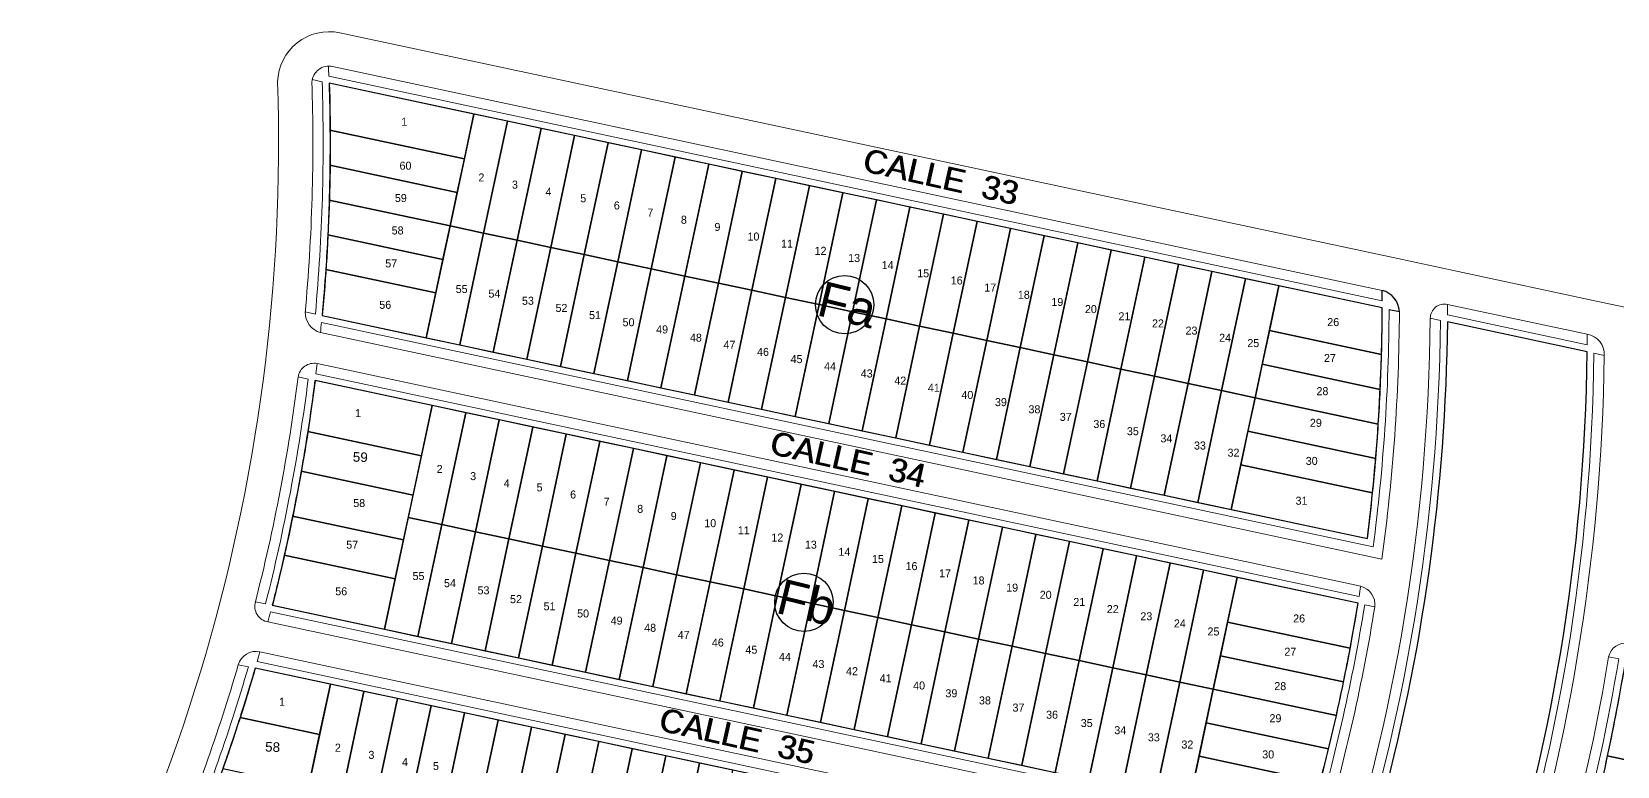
# Model space of a CAD drawing. Header units: millimetres. Extents: x 547073 to 557369, y 9424164 to 9429566.
# Drawn here: x 549796.1 to 550073.5, y 9428686.4 to 9428814.9 of the extents above; entities that cross this region are included whole.
import ezdxf

# ---------------------------------------------------------------- set-up
doc = ezdxf.new("R2010")
doc.units = ezdxf.units.MM
for name, color, linetype, lineweight in [('00 Veredas', 253, 'Continuous', 15), ('MANZANAS', 1, 'Continuous', 30), ('VIVIENDA', 7, 'Continuous', 30)]:
    doc.layers.add(name, color=color, linetype=linetype, lineweight=lineweight)
for name, color, linetype in [('lineas guias', 8, 'Continuous'), ('NUMERACION', 1, 'Continuous'), ('TEXTO-CATASTRO', 12, 'Continuous')]:
    doc.layers.add(name, color=color, linetype=linetype)
doc.styles.add('KBYOZ', font='micross.ttf')

msp = doc.modelspace()

# ---------------------------------------------------------------- linework, layer by layer
at = {"layer": '00 Veredas'}
for p, q in [((549846.932, 9428806.165), (549845.196, 9428806.536)), ((549843.97, 9428765.896), (549845.743, 9428765.518)), ((550033.571, 9428766.322), (550035.37, 9428765.938)), ((550042.558, 9428764.404), (550040.762, 9428764.787)), ((550071.198, 9428758.29), (550069.402, 9428758.673)), ((549844.497, 9428754.127), (549842.731, 9428754.504)), ((549835.272, 9428715.195), (549837.034, 9428714.819)), ((550031.07, 9428714.298), (550029.307, 9428714.674)), ((550029.307, 9428714.674), (550031.07, 9428714.298)), ((549834.029, 9428703.803), (549832.264, 9428704.18)), ((550073.73, 9428705.191), (550071.968, 9428705.567))]:
    msp.add_line(p, q, dxfattribs=at)
for points in [[(549839.129, 9428806.142, -0.4678501), (549850.012, 9428814.711)], [(549845.133, 9428806.106, -0.00057), (549845.133, 9428806.106, -0.4537172), (549848.767, 9428808.841), (550032.369, 9428769.647)], [(549779.657, 9428609.525, 0.1651767), (549839.129, 9428806.142)], [(550035.37, 9428765.938, -0.0325618), (550032.312, 9428722.622), (549846.634, 9428762.26)], [(550033.571, 9428766.322, -0.0313811), (550030.785, 9428724.789), (549846.812, 9428764.063)], [(550042.558, 9428764.404, -0.155133), (549978.047, 9428568.135, 0.0086359), (549957.603, 9428538.229, 0.0086359)], [(549984.572, 9428532.472, -0.0084096), (550004.448, 9428561.519, 0.1547616), (550069.402, 9428758.673)], [(549986.463, 9428532.069, -0.0083596), (550005.912, 9428560.472, 0.1544849), (550071.198, 9428758.29, 0.154756)], [(549842.731, 9428754.504, -0.0309885), (549835.202, 9428714.92)], [(550029.307, 9428714.674, -0.030154), (550020.546, 9428675.643, -0.030154)], [(550031.07, 9428714.298, -0.0299911), (550022.311, 9428675.267, -0.0299911)], [(549832.264, 9428704.18, -0.028437), (549819.897, 9428669.328, -0.0286156)], [(550071.972, 9428705.566, -0.0241453), (550064.825, 9428672.326, -0.0241378)], [(550073.73, 9428705.191, -0.0241378), (550066.587, 9428671.95, -0.0241378)]]:
    msp.add_lwpolyline(points, format="xyb", dxfattribs=at)
for points in [[(549850.012, 9428814.711), (550034.251, 9428775.38), (550045.635, 9428772.95), (550070.084, 9428767.73), (550081.451, 9428765.304), (550354.412, 9428707.033)], [(549848.099, 9428807.143), (550032.374, 9428767.805)], [(550068.223, 9428761.992), (550043.774, 9428767.212)], [(550068.215, 9428760.154), (550043.766, 9428765.373)], [(549846.042, 9428756.865), (550028.598, 9428717.893)], [(549845.825, 9428755.071), (550028.322, 9428716.112)], [(550018.521, 9428673.008), (549837.456, 9428711.661)], [(550019.033, 9428674.739), (549837.911, 9428713.405)], [(549836.034, 9428706.443), (550016.926, 9428667.827)], [(549835.54, 9428704.708), (550016.375, 9428666.104)]]:
    msp.add_lwpolyline(points, dxfattribs=at)
for centre, radius, start, end in [((549519.926, 9428795.39), 328.383, 2.05109, 2.3584), ((549519.926, 9428795.39), 325.383, 354.76151, 1.88726), ((549519.926, 9428795.39), 327.183, 354.76151, 1.88726), ((549701.624, 9428767.729), 330.751, 0.01316, 0.3322), ((550031.377, 9428765.776), 3.996, 2.33374, 75.6275), ((550043.268, 9428764.757), 2.506, 78.34694, 179.3113), ((549701.624, 9428767.729), 342.151, 359.60547, 359.91342), ((549847.648, 9428765.797), 3.679, 178.4466, 254.0068), ((549701.624, 9428767.729), 339.151, 324.16724, 359.50305), ((549519.926, 9428795.39), 328.383, 354.20966, 354.5257), ((549726.073, 9428762.51), 342.151, 359.60547, 359.91342), ((550067.689, 9428758.517), 3.516, 356.29314, 81.26221), ((549845.523, 9428754.091), 2.822, 79.3972, 171.57492), ((549519.926, 9428795.39), 328.383, 352.9473, 353.26264), ((549519.926, 9428795.39), 327.183, 345.74385, 352.75476), ((549701.624, 9428767.729), 330.751, 351.0217, 351.334), ((550027.795, 9428714.694), 3.299, 353.10614, 75.90369), ((549837.902, 9428714.379), 2.754, 162.75052, 260.67828), ((549519.926, 9428795.39), 328.383, 345.228, 345.54237), ((549835.382, 9428703.257), 3.252, 78.44529, 163.50757), ((549519.926, 9428795.39), 328.383, 343.96958, 344.28434), ((550074.939, 9428704.892), 3.047, 81.6459, 167.18773), ((549519.926, 9428795.39), 327.183, 337.26524, 343.74427)]:
    msp.add_arc(centre, radius, start, end, dxfattribs=at)
at = {"layer": 'lineas guias'}
msp.add_line((550033.571, 9428766.322), (550035.37, 9428765.938), dxfattribs=at)
for centre, radius, start, end in [((549701.624, 9428767.729), 330.751, 0.01316, 0.3322), ((550031.377, 9428765.776), 3.996, 2.33374, 75.6275)]:
    msp.add_arc(centre, radius, start, end, dxfattribs=at)
at = {"layer": 'MANZANAS'}
for points in [[(549848.178, 9428805.899, -0.0309831), (549846.953, 9428765.26), (550029.761, 9428726.234, 0.0305866), (550032.372, 9428766.578), (549848.178, 9428805.899, -0.0309831)], [(550068.205, 9428758.929), (550043.756, 9428764.148, -0.1285951), (549998.201, 9428597.116, -0.0198038), (549982.751, 9428572.163, 0.010119), (549958.939, 9428537.944), (549983.312, 9428532.741, -0.0085229), (550003.472, 9428562.218, 0.1549466), (550068.205, 9428758.929)], [(549845.701, 9428753.87, -0.0304882), (549838.226, 9428714.564), (550019.37, 9428675.894, 0.0302636), (550028.132, 9428714.925), (549845.701, 9428753.87, -0.0304882)], [(549835.222, 9428703.549, -0.0281872), (549822.892, 9428668.692), (550002.494, 9428630.351, 0.0281205), (550016.002, 9428664.956), (549835.222, 9428703.549, -0.0281731)], [(550074.905, 9428704.94, -0.0240558), (550067.762, 9428671.699), (550313.42, 9428619.257), (550325.196, 9428651.509)]]:
    msp.add_lwpolyline(points, format="xyb", close=True, dxfattribs=at)
at = {"layer": 'MANZANAS', "color": 1}
for centre in [(549938.329, 9428767.15), (549931.201, 9428715.088)]:
    msp.add_circle(centre, 5.111, dxfattribs=at)
at = {"layer": 'VIVIENDA'}
for points in [[(549873.478, 9428800.498), (549848.141, 9428805.907, -0.0062552), (549848.302, 9428797.692), (549871.808, 9428792.674)], [(549873.478, 9428800.498), (549848.141, 9428805.907, -0.0062552), (549848.302, 9428797.693), (549871.808, 9428792.675)], [(549871.808, 9428792.675), (549848.302, 9428797.693, -0.0046686), (549848.287, 9428791.561), (549870.556, 9428786.807)], [(549870.556, 9428786.807), (549848.287, 9428791.561, -0.0046511), (549848.159, 9428785.453), (549869.303, 9428780.939)], [(549869.303, 9428780.939), (549848.159, 9428785.453, -0.0046354), (549847.919, 9428779.369), (549868.05, 9428775.071)], [(549868.05, 9428775.071), (549847.919, 9428779.369, -0.0046214), (549847.566, 9428773.309), (549866.798, 9428769.204)], [(549866.798, 9428769.204), (549847.566, 9428773.309, -0.0061431), (549846.925, 9428765.266), (549865.128, 9428761.38)], [(550032.372, 9428766.578), (550014.305, 9428770.435), (550012.635, 9428762.611), (550032.243, 9428758.425, 0.0061633)], [(550032.243, 9428758.425), (550012.635, 9428762.611), (550011.382, 9428756.744), (550032.016, 9428752.339, 0.0046039)], [(550032.016, 9428752.339), (550011.382, 9428756.744), (550010.13, 9428750.876), (550031.678, 9428746.276, 0.00459)], [(549866.168, 9428749.501), (549845.675, 9428753.876, -0.0068665), (549844.412, 9428744.946), (549864.29, 9428740.702)], [(550031.678, 9428746.276), (550010.13, 9428750.876), (550008.877, 9428745.008), (550031.23, 9428740.236, 0.0045777)], [(549864.29, 9428740.702), (549844.412, 9428744.946, -0.0053348), (549843.262, 9428738.033), (549862.829, 9428733.856)], [(550008.877, 9428745.008), (550007.625, 9428739.14), (550030.673, 9428734.22, 0.004567), (550031.23, 9428740.236)], [(549862.829, 9428733.856), (549843.262, 9428738.033, -0.0060922), (549841.768, 9428730.172), (549861.158, 9428726.033)], [(550007.625, 9428739.14), (550005.954, 9428731.317), (550029.761, 9428726.234, 0.0060754), (550030.673, 9428734.22)], [(549861.158, 9428726.033), (549841.768, 9428730.172, -0.0053293), (549840.305, 9428723.327), (549859.697, 9428719.187)], [(549859.697, 9428719.187), (549840.305, 9428723.327, -0.0068565), (549838.208, 9428714.568), (549857.817, 9428710.382)], [(550028.132, 9428714.925), (550006.995, 9428719.437), (550005.326, 9428711.617), (550026.759, 9428707.041, 0.0060491)], [(550026.759, 9428707.041), (550005.326, 9428711.617), (550004.073, 9428705.749), (550025.605, 9428701.152, 0.0045359)], [(549848.373, 9428700.742), (549835.206, 9428703.552, -0.006878), (549832.561, 9428694.914), (549846.494, 9428691.94)], [(550025.605, 9428701.152), (550004.073, 9428705.749), (550002.82, 9428699.881), (550024.344, 9428695.286, 0.0045352)], [(550082.684, 9428703.28), (550074.905, 9428704.94, -0.0120257), (550071.733, 9428688.234), (550079.135, 9428686.654)], [(550024.344, 9428695.286), (550002.82, 9428699.881), (550001.568, 9428694.013), (550022.976, 9428689.443, 0.0045361)], [(549846.494, 9428691.94), (549832.561, 9428694.914, -0.0071531), (549829.558, 9428686.012), (549844.545, 9428682.812)], [(550022.976, 9428689.443), (550001.568, 9428694.013), (550000.315, 9428688.146), (550021.502, 9428683.623, 0.0045385)], [(550021.502, 9428683.623), (550000.315, 9428688.146), (549998.644, 9428680.319), (550019.37, 9428675.894, 0.0060599)], [(550079.135, 9428686.654), (550071.733, 9428688.234, -0.0120265), (550067.762, 9428671.699), (550075.586, 9428670.029)]]:
    msp.add_lwpolyline(points, format="xyb", close=True, dxfattribs=at)
for points in [[(549879.346, 9428799.246), (549873.478, 9428800.498), (549869.303, 9428780.939), (549875.171, 9428779.686)], [(549885.214, 9428797.993), (549879.346, 9428799.246), (549875.171, 9428779.686), (549881.039, 9428778.434)], [(549891.082, 9428796.74), (549885.214, 9428797.993), (549881.039, 9428778.434), (549886.906, 9428777.181)], [(549896.95, 9428795.488), (549891.082, 9428796.74), (549886.906, 9428777.181), (549892.774, 9428775.929)], [(549902.817, 9428794.235), (549896.95, 9428795.488), (549892.774, 9428775.929), (549898.642, 9428774.676)], [(549908.685, 9428792.983), (549902.817, 9428794.235), (549898.642, 9428774.676), (549904.51, 9428773.423)], [(549914.553, 9428791.73), (549908.685, 9428792.983), (549904.51, 9428773.423), (549910.377, 9428772.171)], [(549920.421, 9428790.477), (549914.553, 9428791.73), (549910.377, 9428772.171), (549916.245, 9428770.918)], [(549926.288, 9428789.225), (549920.421, 9428790.477), (549916.245, 9428770.918), (549922.113, 9428769.665)], [(549932.156, 9428787.972), (549926.288, 9428789.225), (549922.113, 9428769.665), (549927.981, 9428768.413)], [(549938.024, 9428786.719), (549932.156, 9428787.972), (549927.981, 9428768.413), (549933.849, 9428767.16)], [(549943.892, 9428785.467), (549938.024, 9428786.719), (549933.849, 9428767.16), (549939.716, 9428765.907)], [(549949.76, 9428784.214), (549943.892, 9428785.467), (549939.716, 9428765.907), (549945.584, 9428764.655)], [(549955.627, 9428782.961), (549949.76, 9428784.214), (549945.584, 9428764.655), (549951.452, 9428763.402)], [(549875.171, 9428779.686), (549869.303, 9428780.939), (549865.128, 9428761.38), (549870.995, 9428760.127)], [(549961.495, 9428781.709), (549955.627, 9428782.961), (549951.452, 9428763.402), (549957.32, 9428762.15)], [(549967.363, 9428780.456), (549961.495, 9428781.709), (549957.32, 9428762.15), (549963.188, 9428760.897)], [(549881.039, 9428778.434), (549875.171, 9428779.686), (549870.995, 9428760.127), (549876.863, 9428758.875)], [(549886.906, 9428777.181), (549881.039, 9428778.434), (549876.863, 9428758.875), (549882.731, 9428757.622)], [(549973.231, 9428779.204), (549967.363, 9428780.456), (549963.188, 9428760.897), (549969.055, 9428759.644)], [(549979.099, 9428777.951), (549973.231, 9428779.204), (549969.055, 9428759.644), (549974.923, 9428758.392)], [(549892.774, 9428775.929), (549886.906, 9428777.181), (549882.731, 9428757.622), (549888.599, 9428756.369)], [(549898.642, 9428774.676), (549892.774, 9428775.929), (549888.599, 9428756.369), (549894.466, 9428755.117)], [(549984.966, 9428776.698), (549979.099, 9428777.951), (549974.923, 9428758.392), (549980.791, 9428757.139)], [(549990.834, 9428775.446), (549984.966, 9428776.698), (549980.791, 9428757.139), (549986.659, 9428755.886)], [(549996.702, 9428774.193), (549990.834, 9428775.446), (549986.659, 9428755.886), (549992.526, 9428754.634)], [(549904.51, 9428773.423), (549898.642, 9428774.676), (549894.466, 9428755.117), (549900.334, 9428753.864)], [(549910.377, 9428772.171), (549904.51, 9428773.423), (549900.334, 9428753.864), (549906.202, 9428752.611)], [(550002.57, 9428772.94), (549996.702, 9428774.193), (549992.526, 9428754.634), (549998.394, 9428753.381)], [(550008.437, 9428771.688), (550002.57, 9428772.94), (549998.394, 9428753.381), (550004.262, 9428752.128)], [(549916.245, 9428770.918), (549910.377, 9428772.171), (549906.202, 9428752.611), (549912.07, 9428751.359)], [(549922.113, 9428769.665), (549916.245, 9428770.918), (549912.07, 9428751.359), (549917.938, 9428750.106)], [(550014.305, 9428770.435), (550008.437, 9428771.688), (550004.262, 9428752.128), (550010.13, 9428750.876)], [(549927.981, 9428768.413), (549922.113, 9428769.665), (549917.938, 9428750.106), (549923.805, 9428748.853)], [(549933.849, 9428767.16), (549927.981, 9428768.413), (549923.805, 9428748.853), (549929.673, 9428747.601)], [(549939.716, 9428765.907), (549933.849, 9428767.16), (549929.673, 9428747.601), (549935.541, 9428746.348)], [(549945.584, 9428764.655), (549939.716, 9428765.907), (549935.541, 9428746.348), (549941.409, 9428745.096)], [(549951.452, 9428763.402), (549945.584, 9428764.655), (549941.409, 9428745.096), (549947.276, 9428743.843)], [(549957.32, 9428762.15), (549951.452, 9428763.402), (549947.276, 9428743.843), (549953.144, 9428742.59)], [(549963.188, 9428760.897), (549957.32, 9428762.15), (549953.144, 9428742.59), (549959.012, 9428741.338)], [(549969.055, 9428759.644), (549963.188, 9428760.897), (549959.012, 9428741.338), (549964.88, 9428740.085)], [(549974.923, 9428758.392), (549969.055, 9428759.644), (549964.88, 9428740.085), (549970.748, 9428738.832)], [(549980.791, 9428757.139), (549974.923, 9428758.392), (549970.748, 9428738.832), (549976.615, 9428737.58)], [(549986.659, 9428755.886), (549980.791, 9428757.139), (549976.615, 9428737.58), (549982.483, 9428736.327)], [(549992.526, 9428754.634), (549986.659, 9428755.886), (549982.483, 9428736.327), (549988.351, 9428735.074)], [(549998.394, 9428753.381), (549992.526, 9428754.634), (549988.351, 9428735.074), (549994.219, 9428733.822)], [(550004.262, 9428752.128), (549998.394, 9428753.381), (549994.219, 9428733.822), (550000.087, 9428732.569)], [(550010.13, 9428750.876), (550004.262, 9428752.128), (550000.087, 9428732.569), (550005.954, 9428731.317)], [(549872.036, 9428748.248), (549866.168, 9428749.501), (549861.994, 9428729.944), (549867.861, 9428728.692)], [(549877.904, 9428746.995), (549872.036, 9428748.248), (549867.861, 9428728.692), (549873.729, 9428727.439)], [(549883.772, 9428745.743), (549877.904, 9428746.995), (549873.729, 9428727.439), (549879.597, 9428726.186)], [(549889.64, 9428744.49), (549883.772, 9428745.743), (549879.597, 9428726.186), (549885.465, 9428724.934)], [(549895.507, 9428743.238), (549889.64, 9428744.49), (549885.465, 9428724.934), (549891.333, 9428723.681)], [(549901.375, 9428741.985), (549895.507, 9428743.238), (549891.333, 9428723.681), (549897.2, 9428722.429)], [(549907.243, 9428740.732), (549901.375, 9428741.985), (549897.2, 9428722.429), (549903.068, 9428721.176)], [(549913.111, 9428739.48), (549907.243, 9428740.732), (549903.068, 9428721.176), (549908.936, 9428719.923)], [(549918.978, 9428738.227), (549913.111, 9428739.48), (549908.936, 9428719.923), (549914.804, 9428718.671)], [(549924.846, 9428736.974), (549918.978, 9428738.227), (549914.804, 9428718.671), (549920.671, 9428717.418)], [(549930.714, 9428735.722), (549924.846, 9428736.974), (549920.671, 9428717.418), (549926.539, 9428716.165)], [(549936.582, 9428734.469), (549930.714, 9428735.722), (549926.539, 9428716.165), (549932.407, 9428714.913)], [(549942.45, 9428733.216), (549936.582, 9428734.469), (549932.407, 9428714.913), (549938.275, 9428713.66)], [(549948.317, 9428731.964), (549942.45, 9428733.216), (549938.275, 9428713.66), (549944.143, 9428712.407)], [(549954.185, 9428730.711), (549948.317, 9428731.964), (549944.143, 9428712.407), (549950.01, 9428711.155)], [(549867.861, 9428728.692), (549861.994, 9428729.944), (549857.817, 9428710.382), (549863.685, 9428709.13)], [(549873.729, 9428727.439), (549867.861, 9428728.692), (549863.685, 9428709.13), (549869.553, 9428707.877)], [(549960.053, 9428729.459), (549954.185, 9428730.711), (549950.01, 9428711.155), (549955.878, 9428709.902)], [(549965.921, 9428728.206), (549960.053, 9428729.459), (549955.878, 9428709.902), (549961.746, 9428708.65)], [(549971.789, 9428726.953), (549965.921, 9428728.206), (549961.746, 9428708.65), (549967.614, 9428707.397)], [(549879.597, 9428726.186), (549873.729, 9428727.439), (549869.553, 9428707.877), (549875.421, 9428706.624)], [(549885.465, 9428724.934), (549879.597, 9428726.186), (549875.421, 9428706.624), (549881.289, 9428705.372)], [(549977.656, 9428725.701), (549971.789, 9428726.953), (549967.614, 9428707.397), (549973.481, 9428706.144)], [(549983.524, 9428724.448), (549977.656, 9428725.701), (549973.481, 9428706.144), (549979.349, 9428704.892)], [(549891.333, 9428723.681), (549885.465, 9428724.934), (549881.289, 9428705.372), (549887.156, 9428704.119)], [(549897.2, 9428722.429), (549891.333, 9428723.681), (549887.156, 9428704.119), (549893.024, 9428702.866)], [(549989.392, 9428723.195), (549983.524, 9428724.448), (549979.349, 9428704.892), (549985.217, 9428703.639)], [(549995.26, 9428721.943), (549989.392, 9428723.195), (549985.217, 9428703.639), (549991.085, 9428702.386)], [(549903.068, 9428721.176), (549897.2, 9428722.429), (549893.024, 9428702.866), (549898.892, 9428701.614)], [(549908.936, 9428719.923), (549903.068, 9428721.176), (549898.892, 9428701.614), (549904.76, 9428700.361)], [(549914.804, 9428718.671), (549908.936, 9428719.923), (549904.76, 9428700.361), (549910.628, 9428699.108)], [(550001.127, 9428720.69), (549995.26, 9428721.943), (549991.085, 9428702.386), (549996.953, 9428701.134)], [(550006.995, 9428719.437), (550001.127, 9428720.69), (549996.953, 9428701.134), (550002.82, 9428699.881)], [(549920.671, 9428717.418), (549914.804, 9428718.671), (549910.628, 9428699.108), (549916.495, 9428697.856)], [(549926.539, 9428716.165), (549920.671, 9428717.418), (549916.495, 9428697.856), (549922.363, 9428696.603)], [(549932.407, 9428714.913), (549926.539, 9428716.165), (549922.363, 9428696.603), (549928.231, 9428695.351)], [(549938.275, 9428713.66), (549932.407, 9428714.913), (549928.231, 9428695.351), (549934.099, 9428694.098)], [(549944.143, 9428712.407), (549938.275, 9428713.66), (549934.099, 9428694.098), (549939.966, 9428692.845)], [(549950.01, 9428711.155), (549944.143, 9428712.407), (549939.966, 9428692.845), (549945.834, 9428691.593)], [(549955.878, 9428709.902), (549950.01, 9428711.155), (549945.834, 9428691.593), (549951.702, 9428690.34)], [(549961.746, 9428708.65), (549955.878, 9428709.902), (549951.702, 9428690.34), (549957.57, 9428689.087)], [(549967.614, 9428707.397), (549961.746, 9428708.65), (549957.57, 9428689.087), (549963.438, 9428687.835)], [(549973.481, 9428706.144), (549967.614, 9428707.397), (549963.438, 9428687.835), (549969.305, 9428686.582)], [(549979.349, 9428704.892), (549973.481, 9428706.144), (549969.305, 9428686.582), (549975.173, 9428685.329)], [(549985.217, 9428703.639), (549979.349, 9428704.892), (549975.173, 9428685.329), (549981.041, 9428684.077)], [(549991.085, 9428702.386), (549985.217, 9428703.639), (549981.041, 9428684.077), (549986.909, 9428682.824)], [(549854.24, 9428699.489), (549848.373, 9428700.742), (549844.545, 9428682.812), (549850.413, 9428681.56)], [(549996.953, 9428701.134), (549991.085, 9428702.386), (549986.909, 9428682.824), (549992.777, 9428681.572)], [(550002.82, 9428699.881), (549996.953, 9428701.134), (549992.777, 9428681.572), (549998.644, 9428680.319)], [(549860.108, 9428698.236), (549854.24, 9428699.489), (549850.413, 9428681.56), (549856.281, 9428680.307)], [(549865.976, 9428696.984), (549860.108, 9428698.236), (549856.281, 9428680.307), (549862.148, 9428679.054)], [(549871.844, 9428695.731), (549865.976, 9428696.984), (549862.148, 9428679.054), (549868.016, 9428677.802)], [(549877.712, 9428694.478), (549871.844, 9428695.731), (549868.016, 9428677.802), (549873.884, 9428676.549)], [(549883.579, 9428693.226), (549877.712, 9428694.478), (549873.884, 9428676.549), (549879.752, 9428675.296)], [(549889.447, 9428691.973), (549883.579, 9428693.226), (549879.752, 9428675.296), (549885.62, 9428674.044)], [(549895.315, 9428690.72), (549889.447, 9428691.973), (549885.62, 9428674.044), (549891.487, 9428672.791)], [(549901.183, 9428689.468), (549895.315, 9428690.72), (549891.487, 9428672.791), (549897.355, 9428671.539)], [(549907.05, 9428688.215), (549901.183, 9428689.468), (549897.355, 9428671.539), (549903.223, 9428670.286)], [(549912.918, 9428686.963), (549907.05, 9428688.215), (549903.223, 9428670.286), (549909.091, 9428669.033)], [(549918.786, 9428685.71), (549912.918, 9428686.963), (549909.091, 9428669.033), (549914.959, 9428667.781)]]:
    msp.add_lwpolyline(points, close=True, dxfattribs=at)

# ---------------------------------------------------------------- texts
at = {"layer": 'MANZANAS', "color": 1, "char_height": 6.1586, "width": 0.000285, "attachment_point": 5, "rotation": 346.27061, "style": 'KBYOZ'}
for s, insert in [('Fa', (549938.796, 9428767.117)), ('Fb', (549931.668, 9428715.055))]:
    msp.add_mtext(s, dxfattribs=dict(at, insert=insert))
at = {"layer": 'NUMERACION', "color": 1, "char_height": 1.4, "width": 1.94611, "attachment_point": 1, "rotation": 0.01637}
for s, insert in [('1', (549860.757, 9428799.847)), ('60', (549860.468, 9428792.173)), ('2', (549874.266, 9428790.111)), ('59', (549859.648, 9428786.509)), ('3', (549880.134, 9428788.859)), ('4', (549886.002, 9428787.606)), ('5', (549892.086, 9428786.468)), ('6', (549897.954, 9428785.216)), ('7', (549903.821, 9428783.963)), ('58', (549859.091, 9428780.839)), ('8', (549909.689, 9428782.71)), ('9', (549915.557, 9428781.458)), ('10', (549921.339, 9428779.777)), ('11', (549927.207, 9428778.525)), ('12', (549933.075, 9428777.272)), ('13', (549938.943, 9428776.019)), ('57', (549857.973, 9428775.073)), ('14', (549944.81, 9428774.767)), ('15', (549951.021, 9428773.343)), ('55', (549870.292, 9428770.601)), ('54', (549876.017, 9428769.791)), ('16', (549956.889, 9428772.09)), ('17', (549962.756, 9428770.838)), ('56', (549856.927, 9428767.827)), ('53', (549881.885, 9428768.538)), ('52', (549887.753, 9428767.285)), ('18', (549968.624, 9428769.585)), ('19', (549974.492, 9428768.333)), ('20', (549980.36, 9428767.08)), ('51', (549893.621, 9428766.033)), ('50', (549899.488, 9428764.78)), ('21', (549986.227, 9428765.827)), ('22', (549992.095, 9428764.575)), ('26', (550022.75, 9428764.807)), ('49', (549905.356, 9428763.527)), ('48', (549911.268, 9428762.09)), ('23', (549997.963, 9428763.322)), ('24', (550003.831, 9428762.069)), ('47', (549917.136, 9428760.838)), ('46', (549923.004, 9428759.585)), ('25', (550008.77, 9428761.137)), ('45', (549928.871, 9428758.332)), ('44', (549934.739, 9428757.08)), ('27', (550022.173, 9428758.526)), ('43', (549941.15, 9428755.819)), ('42', (549947.018, 9428754.566)), ('41', (549952.886, 9428753.314)), ('40', (549958.754, 9428752.061)), ('39', (549964.622, 9428750.808)), ('28', (550020.864, 9428752.725)), ('1', (549852.7, 9428748.898)), ('38', (549970.489, 9428749.556)), ('37', (549975.967, 9428748.226)), ('36', (549981.835, 9428746.974)), ('35', (549987.703, 9428745.721)), ('29', (550019.718, 9428747.186)), ('34', (549993.571, 9428744.469)), ('33', (549999.438, 9428743.216)), ('32', (550005.306, 9428741.963)), ('30', (550018.991, 9428740.523)), ('2', (549866.957, 9428739.117)), ('3', (549872.825, 9428737.864)), ('4', (549878.693, 9428736.612)), ('5', (549884.435, 9428735.894)), ('6', (549890.303, 9428734.641)), ('58', (549852.373, 9428733.153)), ('7', (549896.171, 9428733.388)), ('8', (549902.039, 9428732.136)), ('9', (549907.907, 9428730.883)), ('31', (550017.207, 9428733.555)), ('10', (549913.774, 9428729.63)), ('11', (549919.642, 9428728.378)), ('57', (549851.152, 9428725.869)), ('12', (549925.51, 9428727.125)), ('13', (549931.378, 9428725.873)), ('14', (549937.245, 9428724.62)), ('15', (549943.113, 9428723.367)), ('55', (549862.742, 9428720.381)), ('16', (549948.981, 9428722.115)), ('17', (549954.849, 9428720.862)), ('56', (549849.226, 9428717.714)), ('54', (549868.245, 9428719.139)), ('53', (549874.112, 9428717.886)), ('18', (549960.717, 9428719.609)), ('19', (549966.584, 9428718.357)), ('20', (549972.452, 9428717.104)), ('52', (549879.796, 9428716.344)), ('51', (549885.664, 9428715.091)), ('21', (549978.32, 9428715.851)), ('22', (549984.188, 9428714.599)), ('50', (549891.532, 9428713.838)), ('49', (549897.4, 9428712.586)), ('23', (549990.056, 9428713.346)), ('24', (549995.923, 9428712.094)), ('26', (550016.787, 9428712.964)), ('48', (549903.267, 9428711.333)), ('47', (549909.135, 9428710.08)), ('46', (549915.105, 9428708.749)), ('25', (550001.801, 9428710.687)), ('45', (549920.973, 9428707.497)), ('44', (549926.841, 9428706.244)), ('27', (550015.249, 9428707.147)), ('43', (549932.708, 9428704.991)), ('42', (549938.576, 9428703.739)), ('41', (549944.444, 9428702.486)), ('40', (549950.312, 9428701.233)), ('28', (550013.488, 9428701.127)), ('1', (549839.392, 9428698.392)), ('39', (549955.961, 9428699.879)), ('38', (549961.829, 9428698.626)), ('37', (549967.696, 9428697.374)), ('36', (549973.564, 9428696.121)), ('29', (550012.648, 9428695.516)), ('35', (549979.635, 9428694.67)), ('34', (549985.503, 9428693.418)), ('33', (549991.37, 9428692.165)), ('2', (549849.161, 9428690.355)), ('32', (549997.238, 9428690.912)), ('3', (549855.028, 9428689.102)), ('4', (549860.896, 9428687.849)), ('5', (549866.316, 9428687.152)), ('30', (550011.38, 9428689.18))]:
    msp.add_mtext(s, dxfattribs=dict(at, insert=insert))
at = {"layer": 'TEXTO-CATASTRO', "attachment_point": 5, "style": 'KBYOZ'}
for s, insert, char_height, width, rotation in [('CALLE  33', (549955.136, 9428789.542), 4.08, 0.00000000024, 347.42904), ('CALLE  33', (549955.275, 9428789.482), 4.08, 0.00000000024, 347.42904), ('CALLE  34', (549938.875, 9428740.098), 4.08, 0.00000000024, 347.42904), ('CALLE  34', (549939.014, 9428740.038), 4.08, 0.00000000024, 347.42904), ('59', (549853.608, 9428740.484), 1.68, 0.000122, 358.04521), ('CALLE  35', (549919.473, 9428691.691), 4.08, 0.00000000024, 347.42904), ('CALLE  35', (549919.612, 9428691.631), 4.08, 0.00000000024, 347.42904), ('58', (549838.265, 9428689.77), 1.68, 0.000122, 358.04521)]:
    msp.add_mtext(s, dxfattribs=dict(at, insert=insert, char_height=char_height, width=width, rotation=rotation))

doc.saveas('drawing.dxf')
